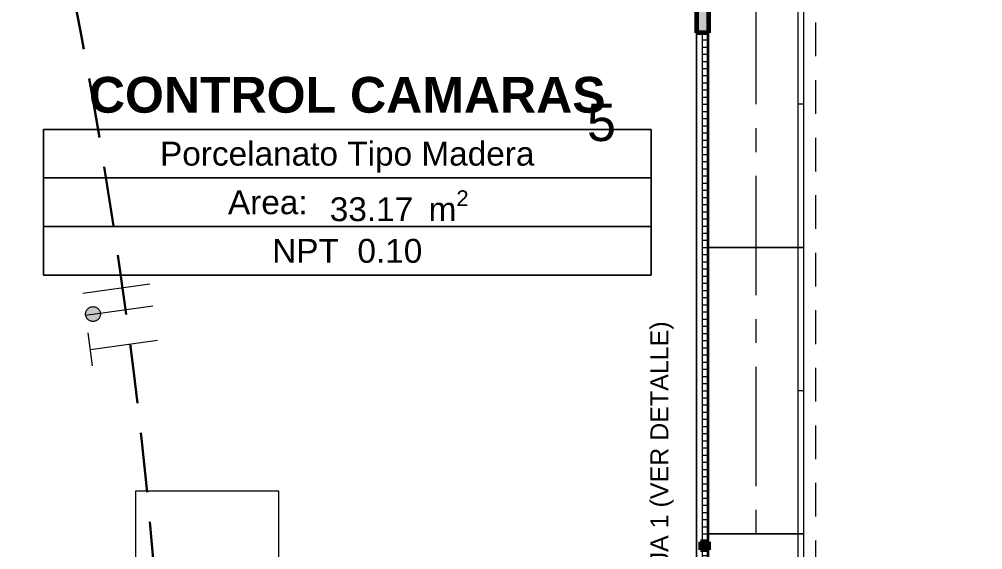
# Model space of a CAD drawing. Header units: inches. Extents: x -19 to 5698, y -728 to 92.
# Drawn here: x 13.232 to 17.269, y 12.383 to 14.606 of the extents above; entities that cross this region are included whole.
import ezdxf

# ---------------------------------------------------------------- set-up
doc = ezdxf.new("R2010")
doc.units = ezdxf.units.IN
doc.header["$MEASUREMENT"] = 0
doc.set_wipeout_variables(frame=1)
for name, pattern in [('HIDDEN', [0.375, 0.25, -0.125]), ('Hidden Line', [0.195611, 0.141111, -0.0545]), ('Punto & Raya', [0.65, 0.5, -0.075, 0, -0.075]), ('RAYITAS', [0.375, 0.25, -0.125]), ('Wipeout_Contour', [1, 0, -1])]:
    doc.linetypes.add(name, pattern=pattern)
doc.layers.get('0').update_dxf_attribs({"color": 61})
for name, color, linetype, lineweight in [('00 conduct tomacorr', 120, 'HIDDEN', 30), ('00 IE LUZ EMERGENCIA', 253, 'Continuous', 0), ('T-TECHO-E', 150, 'Continuous', 20), ('TOMACORRIENTE', 22, 'RAYITAS', 9)]:
    doc.layers.add(name, color=color, linetype=linetype, lineweight=lineweight)
for name, color, linetype in [('02 _ ARQ _ ALB _ Ejes Generales', 251, 'Continuous'), ('02 _ ARQ _ ALB _ Mobiliario', 7, 'Continuous'), ('02 _ ARQ _ ZON _ Espacio.3D', 7, 'Continuous'), ('08 _ STR _ EXT _ 09 Vigas', 251, 'Continuous'), ('08 _ STR _ EXT _ 10 Vereda Exterior', 7, 'Continuous'), ('Acabado - Muros', 7, 'Continuous'), ('Interior - Mobiliario', 7, 'Continuous'), ('Notas - Etiquetas', 7, 'Continuous')]:
    doc.layers.add(name, color=color, linetype=linetype)
doc.styles.add('Annotative', font='arial.ttf')
doc.styles.add('Estilo_Generado_1', font='swisseb.ttf')
doc.styles.add('Estilo_Generado_4', font='swisse.ttf')
doc.styles.add('Estilo_Generado_7', font='swisse.ttf')
doc.dimstyles.new('Estilo_Generado__8', dxfattribs={"dimtxt": 0.18, "dimasz": 0.0912, "dimexe": 0.18, "dimexo": 0.0625, "dimgap": 0, "dimtad": 0, "dimtih": 1, "dimtoh": 1, "dimdec": 4, "dimzin": 0, "dimdsep": 46, "dimcen": 0.09, "dimadec": 0, "dimazin": 0, "dimtfac": 1, "dimtdec": 4, "dimtmove": 0, "dimatfit": 3, "dimldrblk": 'ARROWHEAD_5', "dimfxl": 1, "dimtolj": 1, "dimtzin": 0, "dimarcsym": 0})
pattern_1 = [(0, (0, 0), (0, 0.03), [])]

# ---------------------------------------------------------------- blocks, each defined once
blk = doc.blocks.new('ARROWHEAD_5')
at = {"linetype": 'Continuous', "lineweight": 0}
blk.add_hatch(color=0, dxfattribs=at).paths.add_polyline_path([(-1, 0.2679), (0, 0), (-1, -0.2679)])
at = {"color": 0, "linetype": 'Continuous', "lineweight": 0}
blk.add_line((0, 0), (-1, 0), dxfattribs=at)
blk = doc.blocks.new('a')
at = {"layer": 'TOMACORRIENTE', "ltscale": 0.05}
h = blk.add_hatch(color=4, dxfattribs=at)
edge = h.paths.add_edge_path()
edge.add_arc((0, 0.0752), 0.0211, 0, 360)
at = {"layer": 'TOMACORRIENTE', "color": 4}
for p, q in [((-0.1455, 0.0963), (-0.0515, 0.0963)), ((-0.0985, 0.0963), (-0.0985, -0.0966)), ((0, 0.0963), (0, -0.0963)), ((0.0623, -0.0963), (0.0623, 0.0963))]:
    blk.add_line(p, q, dxfattribs=at)
blk.add_circle((0, 0.0752), 0.0211, dxfattribs=at)
blk = doc.blocks.new('CABLE 3FACE')
at = {"layer": 'T-TECHO-E', "rotation": 59.94170052614085}
blk.add_blockref('a', (0, 0), dxfattribs=at)

msp = doc.modelspace()

# ---------------------------------------------------------------- hatches: boundary and pattern name
at = {"layer": '08 _ STR _ EXT _ 10 Vereda Exterior', "linetype": 'Continuous', "lineweight": 13}
h = msp.add_hatch(dxfattribs=at)
h.set_pattern_fill('RETÍCULA_100X100_0002', color=251, style=0, pattern_type=2)
h.set_pattern_definition([(360, (3.7574, 18.3027), (0, 2.53199), []), (90, (3.7574, 18.3027), (-3.6, 0), [])])
h.paths.add_polyline_path([(2.17, 3.6213), (4.2913, 1.5), (9.32, 1.5), (9.32, 6.5), (40.52, 6.5), (40.52, 1.5), (52.92, 1.5), (52.92, 19.0859), (51.57, 19.0859), (51.57, 7.2), (9.07, 7.2), (9.07, 7.85), (6.5201, 7.85, -0.414214), (6.2701, 8.1), (6.2701, 8.85, -0.414213), (6.5201, 9.1), (9.07, 9.1), (9.07, 12), (6.5201, 12, -0.414214), (6.2701, 12.25), (6.2701, 13, -0.414213), (6.5201, 13.25), (9.07, 13.25), (9.07, 16.15), (6.5201, 16.15, -0.414214), (6.2701, 16.4), (6.2701, 17.15, -0.414213), (6.5201, 17.4), (8.77, 17.4), (8.7706, 21.0499), (2.17, 21.0499)])

# ---------------------------------------------------------------- linework, layer by layer
at = {"layer": '00 conduct tomacorr'}
msp.add_arc((-8.4231, 10.3994), 22.3025, 1.8736, 13.6987, dxfattribs=at)
at = {"layer": '02 _ ARQ _ ALB _ Ejes Generales', "color": 251, "linetype": 'Punto & Raya', "lineweight": 13, "true_color": 0x636466}
msp.add_line((16.32, 3.05), (16.32, 44.9), dxfattribs=at)
at = {"layer": '02 _ ARQ _ ALB _ Mobiliario', "color": 175, "linetype": 'Continuous', "lineweight": 13, "flags": 128}
msp.add_lwpolyline([(13.7199, 12.6286), (13.7199, 11.1286), (14.3199, 11.1286), (14.3199, 12.6286)], close=True, dxfattribs=at)
at = {"layer": '02 _ ARQ _ ZON _ Espacio.3D', "color": 251, "linetype": 'Continuous', "lineweight": 13}
for p, q in [((15.8792, 14.1449), (13.3338, 14.1449)), ((13.3338, 14.1449), (13.3338, 13.5342)), ((13.3338, 14.1449), (15.8792, 14.1449)), ((13.3338, 13.9413), (13.3338, 14.1449)), ((15.8792, 13.5342), (15.8792, 14.1449)), ((15.8792, 14.1449), (15.8792, 13.9413)), ((15.8792, 13.9413), (13.3338, 13.9413)), ((13.3338, 13.9413), (15.8792, 13.9413)), ((13.3338, 13.7377), (13.3338, 13.9413)), ((15.8792, 13.9413), (15.8792, 13.7377)), ((15.8792, 13.7377), (13.3338, 13.7377)), ((13.3338, 13.7377), (15.8792, 13.7377)), ((13.3338, 13.5342), (13.3338, 13.7377)), ((15.8792, 13.7377), (15.8792, 13.5342)), ((13.3338, 13.5342), (15.8792, 13.5342)), ((15.8792, 13.5342), (13.3338, 13.5342))]:
    msp.add_line(p, q, dxfattribs=at)
at = {"layer": '02 _ ARQ _ ZON _ Espacio.3D', "color": 254, "linetype": 'Continuous', "lineweight": 0, "flags": 128}
for points in [[(12.7199, 7.45), (16.07, 7.45), (16.07, 17.35), (12.7199, 17.35)], [(23.195, 16.2998), (23.07, 16.2998), (23.07, 17.35), (16.97, 17.35), (16.97, 16.9001), (16.57, 16.9001), (16.57, 16.0999), (16.1199, 16.0999), (16.1199, 8.1), (16.57, 8.1), (16.57, 7.7), (16.97, 7.7), (16.97, 7.45), (22.67, 7.45), (22.67, 7.7), (23.07, 7.7), (23.07, 8.1), (23.195, 8.1)]]:
    msp.add_lwpolyline(points, close=True, dxfattribs=at)
at = {"layer": '08 _ STR _ EXT _ 09 Vigas', "color": 251, "linetype": 'Hidden Line', "lineweight": 13, "true_color": 0x636466}
msp.add_line((16.57, 7.7), (16.57, 16.9), dxfattribs=at)
at = {"layer": 'Interior - Mobiliario', "color": 175, "linetype": 'Continuous', "lineweight": 13}
for p, q in [((16.4949, 13.6499), (16.4949, 14.8499)), ((16.5199, 14.2499), (16.4949, 14.2499)), ((16.4949, 12.4499), (16.4949, 13.6499)), ((16.5199, 13.6499), (16.4949, 13.6499)), ((16.5199, 13.0499), (16.4949, 13.0499)), ((16.4949, 11.2499), (16.4949, 12.4499)), ((16.5199, 12.4499), (16.4949, 12.4499))]:
    msp.add_line(p, q, dxfattribs=at)

# ---------------------------------------------------------------- block references
at = {"layer": '00 conduct tomacorr', "xscale": 1.47256122672843, "yscale": 1.47256122672843, "zscale": 1.47256122672843, "rotation": 37.87258656385096}
msp.add_blockref('CABLE 3FACE', (13.651, 13.3861), dxfattribs=at)

# ---------------------------------------------------------------- texts
at = {"layer": '00 IE LUZ EMERGENCIA', "style": 'Annotative'}
msp.add_attdef('5', (15.6109, 14.096), '', height=0.1562, dxfattribs=at)
at = {"layer": '02 _ ARQ _ ZON _ Espacio.3D', "color": 251, "lineweight": 25, "attachment_point": 2}
for s, insert, char_height, style in [('\\A1;{\\pqc;\\pt0;\\fSwis721 Ex BT|b1|i0|c0|p34;}', (15.8792, 14.4095), 0.15, 'Estilo_Generado_1'), ('\\A1;{\\pqc;\\pt0;\\fSwis721 Ex BT|b1|i0|c0|p34;CONTROL CAMARAS}', (14.6065, 14.3648), 0.15, 'Estilo_Generado_1'), ('\\A1;{\\pqc;\\pt0;\\fSwis721 Ex BT|b0|i0|c238|p34;}', (13.6808, 14.1245), 0.1, 'Estilo_Generado_7'), ('\\A1;{\\pqc;\\pt0;\\fSwis721 Ex BT|b0|i0|c238|p34;Porcelanato Tipo Madera}', (14.6065, 14.0931), 0.1, 'Estilo_Generado_7'), ('\\A1;{\\pqc;\\pt0;\\fSwis721 Ex BT|b0|i0|c238|p34;Area: }', (14.2737, 13.8895), 0.1, 'Estilo_Generado_7'), ('\\A1;{\\pqc;\\pt0,0.3;\\fSwis721 Ex BT|b0|i0|c238|p34;33.17\\fSwis721 Ex BT|b0|i0|c238|p34;\\A1{\\H.66x;\\S^  ;}\\fSwis721 Ex BT|b0|i0|c238|p34; m\\fSwis721 Ex BT|b0|i0|c238|p34;\\A1{\\H.66x;\\S2^  ;}}', (14.8241, 13.8895), 0.1, 'Estilo_Generado_7'), ('\\A1;{\\pqc;\\pt0;\\fSwis721 Ex BT|b0|i0|c238|p34;}', (14.249, 13.7174), 0.1, 'Estilo_Generado_7'), ('\\A1;{\\pqc;\\pt0;\\fSwis721 Ex BT|b0|i0|c238|p34;NPT  0.10}', (14.6065, 13.686), 0.1, 'Estilo_Generado_7')]:
    msp.add_mtext(s, dxfattribs=dict(at, insert=insert, char_height=char_height, style=style))
at = {"layer": 'Notas - Etiquetas', "color": 171, "linetype": 'Continuous', "lineweight": 13, "insert": (15.9253, 11.664), "char_height": 0.075, "attachment_point": 4, "rotation": 90, "style": 'Estilo_Generado_4'}
msp.add_mtext('\\A1;{\\pql;\\fSwis721 Ex BT|b0|i0|c0|p34;TAQUERIA FIJA 1 (VER DETALLE)\\fSwis721 Ex BT|b0|i0|c0|p34; }', dxfattribs=at)

# ---------------------------------------------------------------- next in the draw order: wipeouts: each hides what was drawn before it
at = {"color": 254, "linetype": 'Wipeout_Contour', "lineweight": 0, "ltscale": 120.23277}
msp.add_wipeout([(16.07, 12.4), (16.07, 10.25), (16.12, 10.25), (16.12, 12.3835), (16.087, 12.3835), (16.087, 12.4)], dxfattribs=at).dxf.layer = 'Acabado - Muros'

# ---------------------------------------------------------------- next in the draw order: wipeouts: each hides what was drawn before it
at = {"color": 254, "linetype": 'Wipeout_Contour', "lineweight": 0, "ltscale": 124.308523}
msp.add_wipeout([(16.07, 14.55), (16.07, 12.4), (16.087, 12.4), (16.087, 12.4165), (16.12, 12.4165), (16.12, 14.55)], dxfattribs=at).dxf.layer = 'Acabado - Muros'

# ---------------------------------------------------------------- next in the draw order: linework, layer by layer
at = {"layer": '08 _ STR _ EXT _ 09 Vigas', "color": 251, "linetype": 'Hidden Line', "lineweight": 13, "true_color": 0x636466}
msp.add_line((16.07, 7.7), (16.07, 16.9), dxfattribs=at)
at = {"layer": 'Acabado - Muros', "color": 7, "linetype": 'Continuous', "lineweight": 60}
msp.add_line((16.07, 14.65), (16.07, 14.55), dxfattribs=at)
at = {"layer": 'Acabado - Muros', "color": 251, "linetype": 'Continuous', "lineweight": 13, "flags": 128}
for points in [[(16.07, 14.55), (16.07, 12.4), (16.07, 10.25)], [(16.12, 14.55), (16.12, 12.4165)], [(16.12, 12.3835), (16.12, 10.25)]]:
    msp.add_lwpolyline(points, dxfattribs=at)

# ---------------------------------------------------------------- next in the draw order: wipeouts: each hides what was drawn before it
at = {"color": 254, "linetype": 'Wipeout_Contour', "lineweight": 0, "ltscale": 84.05318}
msp.add_wipeout([(16.115, 12.4165), (16.115, 14.55), (16.095, 14.55), (16.095, 12.4165)], dxfattribs=at).dxf.layer = 'Acabado - Muros'
at = {"color": 254, "linetype": 'Wipeout_Contour', "lineweight": 0, "ltscale": 78.785389}
msp.add_wipeout([(16.115, 10.25), (16.115, 12.3835), (16.095, 12.3835), (16.095, 10.25)], dxfattribs=at).dxf.layer = 'Acabado - Muros'

# ---------------------------------------------------------------- next in the draw order: hatches: boundary and pattern name
at = {"layer": 'Acabado - Muros', "linetype": 'Continuous', "lineweight": 0}
for points in [[(16.07, 14.55), (16.12, 14.55), (16.12, 14.65), (16.07, 14.65)], [(16.087, 12.3835), (16.12, 12.3835), (16.12, 12.4165), (16.087, 12.4165)]]:
    msp.add_hatch(color=254, dxfattribs=at).paths.add_polyline_path(points)
h = msp.add_hatch(dxfattribs=at)
h.set_pattern_fill('CONTRACHAPADO_0002', color=254, style=0, pattern_type=2)
h.set_pattern_definition(pattern_1)
h.paths.add_polyline_path([(16.115, 12.4165), (16.115, 14.55), (16.095, 14.55), (16.095, 12.4165)])
h = msp.add_hatch(dxfattribs=at)
h.set_pattern_fill('CONTRACHAPADO_0002', color=254, style=0, pattern_type=2)
h.set_pattern_definition(pattern_1)
h.paths.add_polyline_path([(16.115, 10.25), (16.115, 12.3835), (16.095, 12.3835), (16.095, 10.25)])

# ---------------------------------------------------------------- next in the draw order: linework, layer by layer
at = {"layer": 'Acabado - Muros', "color": 7, "linetype": 'Continuous', "lineweight": 60}
for p, q in [((16.12, 14.65), (16.12, 14.55)), ((16.12, 14.55), (16.07, 14.55)), ((16.087, 12.4165), (16.087, 12.3835)), ((16.12, 12.4165), (16.087, 12.4165)), ((16.12, 12.4165), (16.12, 12.3835)), ((16.12, 12.3835), (16.087, 12.3835))]:
    msp.add_line(p, q, dxfattribs=at)
at = {"layer": 'Acabado - Muros', "color": 7, "linetype": 'Continuous', "lineweight": 13, "flags": 128}
for points in [[(16.115, 12.4165), (16.095, 12.4165), (16.095, 14.55), (16.115, 14.55)], [(16.115, 10.25), (16.095, 10.25), (16.095, 12.3835), (16.115, 12.3835)]]:
    msp.add_lwpolyline(points, close=True, dxfattribs=at)
at = {"layer": 'Interior - Mobiliario', "color": 175, "linetype": 'Continuous', "lineweight": 13, "flags": 128}
for points in [[(16.5199, 13.6499), (16.5199, 14.8499), (16.1199, 14.8499), (16.1199, 13.6499)], [(16.5199, 12.4499), (16.5199, 13.6499), (16.1199, 13.6499), (16.1199, 12.4499)], [(16.5199, 11.2499), (16.5199, 12.4499), (16.1199, 12.4499), (16.1199, 11.2499)]]:
    msp.add_lwpolyline(points, close=True, dxfattribs=at)

# ---------------------------------------------------------------- next in the draw order: leaders
at = {"layer": 'Notas - Etiquetas', "color": 144, "linetype": 'Continuous', "lineweight": 13, "annotation_type": 0, "has_hookline": 1, "hookline_direction": 0, "text_width": 1.8382, "horizontal_direction": (0, 1, 0)}
msp.add_leader([(16.12, 11.1093), (15.9253, 11.375), (15.9253, 11.664)], dimstyle='Estilo_Generado__8', dxfattribs=at)

doc.saveas('drawing.dxf')
